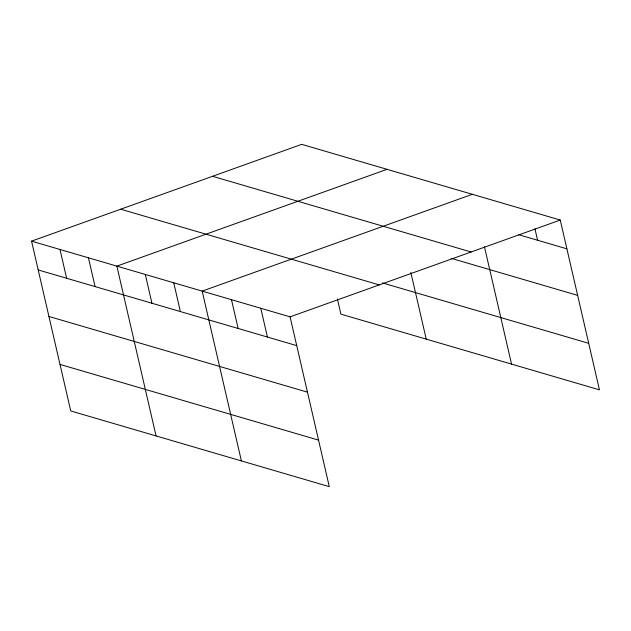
<?xml version="1.0" encoding="UTF-8"?>
<svg xmlns="http://www.w3.org/2000/svg" width="631" height="631" viewBox="0 0 631 631"><rect width="100%" height="100%" fill="white"/><g stroke="black" fill="none" stroke-linecap="round" stroke-linejoin="round"><path stroke-width="0.95" d="M31.55 241.152L290.086 316.849L329.287 486.651L70.751 410.955L31.55 241.152L301.713 144.349L560.249 220.045L599.45 389.848L340.914 314.151L337.404 298.952M387.032 169.329L116.869 266.132L156.07 435.934M472.343 194.309L202.18 291.112L241.389 460.914M290.086 316.849L560.249 220.045M518.69 234.708L566.89 248.827M212.56 176.294L471.097 251.99M451.204 258.339L577.633 295.363M382.457 282.925L588.707 343.311M120.702 209.208L379.239 284.904M38.191 269.934L296.728 345.63M48.942 316.47L307.478 392.166M60.008 364.418L318.545 440.115M534.93 228.73L537.588 240.245M484.474 246.831L511.544 364.111M410.836 272.45L426.233 339.131M260.784 308.275L267.434 337.057M231.482 299.693L238.132 328.475M173.746 282.791L180.387 311.564M145.304 274.461L151.953 303.243M88.427 257.811L95.076 286.584M59.992 249.482L66.634 278.263"/></g></svg>
